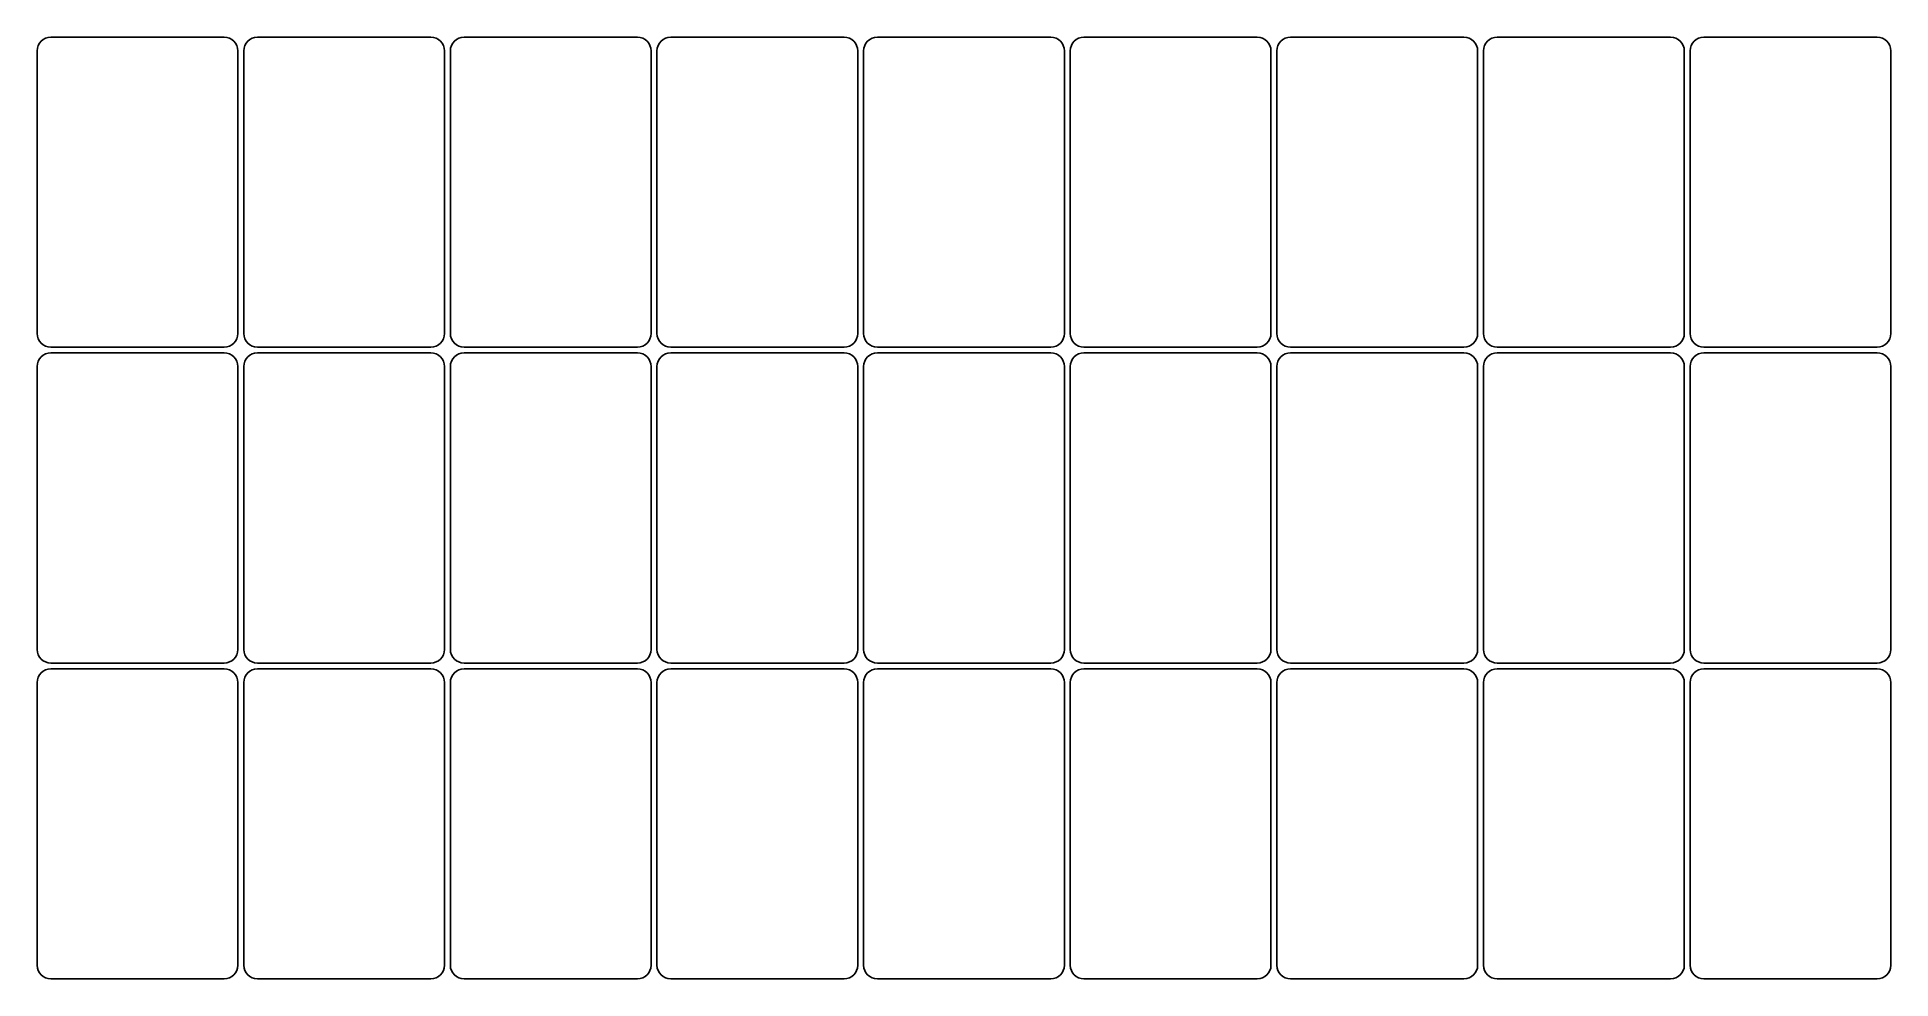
# Model space of a CAD drawing. Header units: millimetres. Extents: x 13 to 419, y -243 to -36.
import ezdxf

# ---------------------------------------------------------------- set-up
doc = ezdxf.new("R2010")
doc.units = ezdxf.units.MM

msp = doc.modelspace()

# ---------------------------------------------------------------- linework, layer by layer
for p, q in [((53.7, -36.41), (15.7, -36.41)), ((99, -36.41), (61, -36.41)), ((144.29, -36.41), (106.29, -36.41)), ((189.59, -36.41), (151.59, -36.41)), ((234.89, -36.41), (196.89, -36.41)), ((280.18, -36.41), (242.18, -36.41)), ((325.48, -36.41), (287.48, -36.41)), ((370.78, -36.41), (332.78, -36.41)), ((416.07, -36.41), (378.07, -36.41)), ((12.7, -39.41), (12.7, -101.41)), ((56.7, -101.41), (56.7, -39.41)), ((58, -39.41), (58, -101.41)), ((102, -101.41), (102, -39.41)), ((103.29, -39.41), (103.29, -101.41)), ((147.29, -101.41), (147.29, -39.41)), ((148.59, -39.41), (148.59, -101.41)), ((192.59, -101.41), (192.59, -39.41)), ((193.89, -39.41), (193.89, -101.41)), ((237.89, -101.41), (237.89, -39.41)), ((239.18, -39.41), (239.18, -101.41)), ((283.18, -101.41), (283.18, -39.41)), ((284.48, -39.41), (284.48, -101.41)), ((328.48, -101.41), (328.48, -39.41)), ((329.78, -39.41), (329.78, -101.41)), ((373.78, -101.41), (373.78, -39.41)), ((375.07, -39.41), (375.07, -101.41)), ((419.07, -101.41), (419.07, -39.41)), ((15.7, -104.41), (53.7, -104.41)), ((61, -104.41), (99, -104.41)), ((106.29, -104.41), (144.29, -104.41)), ((151.59, -104.41), (189.59, -104.41)), ((196.89, -104.41), (234.89, -104.41)), ((242.18, -104.41), (280.18, -104.41)), ((287.48, -104.41), (325.48, -104.41)), ((332.78, -104.41), (370.78, -104.41)), ((378.07, -104.41), (416.07, -104.41)), ((12.7, -108.66), (12.7, -170.66)), ((53.7, -105.66), (15.7, -105.66)), ((56.7, -170.66), (56.7, -108.66)), ((58, -108.66), (58, -170.66)), ((99, -105.66), (61, -105.66)), ((102, -170.66), (102, -108.66)), ((103.29, -108.66), (103.29, -170.66)), ((144.29, -105.66), (106.29, -105.66)), ((147.29, -170.66), (147.29, -108.66)), ((148.59, -108.66), (148.59, -170.66)), ((189.59, -105.66), (151.59, -105.66)), ((192.59, -170.66), (192.59, -108.66)), ((193.89, -108.66), (193.89, -170.66)), ((234.89, -105.66), (196.89, -105.66)), ((237.89, -170.66), (237.89, -108.66)), ((239.18, -108.66), (239.18, -170.66)), ((280.18, -105.66), (242.18, -105.66)), ((283.18, -170.66), (283.18, -108.66)), ((284.48, -108.66), (284.48, -170.66)), ((325.48, -105.66), (287.48, -105.66)), ((328.48, -170.66), (328.48, -108.66)), ((329.78, -108.66), (329.78, -170.66)), ((370.78, -105.66), (332.78, -105.66)), ((373.78, -170.66), (373.78, -108.66)), ((375.07, -108.66), (375.07, -170.66)), ((416.07, -105.66), (378.07, -105.66)), ((419.07, -170.66), (419.07, -108.66)), ((15.7, -173.66), (53.7, -173.66)), ((61, -173.66), (99, -173.66)), ((106.29, -173.66), (144.29, -173.66)), ((151.59, -173.66), (189.59, -173.66)), ((196.89, -173.66), (234.89, -173.66)), ((242.18, -173.66), (280.18, -173.66)), ((287.48, -173.66), (325.48, -173.66)), ((332.78, -173.66), (370.78, -173.66)), ((378.07, -173.66), (416.07, -173.66)), ((12.7, -177.92), (12.7, -239.92)), ((53.7, -174.92), (15.7, -174.92)), ((56.7, -239.92), (56.7, -177.92)), ((58, -177.92), (58, -239.92)), ((99, -174.92), (61, -174.92)), ((102, -239.92), (102, -177.92)), ((103.29, -177.92), (103.29, -239.92)), ((144.29, -174.92), (106.29, -174.92)), ((147.29, -239.92), (147.29, -177.92)), ((148.59, -177.92), (148.59, -239.92)), ((189.59, -174.92), (151.59, -174.92)), ((192.59, -239.92), (192.59, -177.92)), ((193.89, -177.92), (193.89, -239.92)), ((234.89, -174.92), (196.89, -174.92)), ((237.89, -239.92), (237.89, -177.92)), ((239.18, -177.92), (239.18, -239.92)), ((280.18, -174.92), (242.18, -174.92)), ((283.18, -239.92), (283.18, -177.92)), ((284.48, -177.92), (284.48, -239.92)), ((325.48, -174.92), (287.48, -174.92)), ((328.48, -239.92), (328.48, -177.92)), ((329.78, -177.92), (329.78, -239.92)), ((370.78, -174.92), (332.78, -174.92)), ((373.78, -239.92), (373.78, -177.92)), ((375.07, -177.92), (375.07, -239.92)), ((416.07, -174.92), (378.07, -174.92)), ((419.07, -239.92), (419.07, -177.92)), ((15.7, -242.92), (53.7, -242.92)), ((61, -242.92), (99, -242.92)), ((106.29, -242.92), (144.29, -242.92)), ((151.59, -242.92), (189.59, -242.92)), ((196.89, -242.92), (234.89, -242.92)), ((242.18, -242.92), (280.18, -242.92)), ((287.48, -242.92), (325.48, -242.92)), ((332.78, -242.92), (370.78, -242.92)), ((378.07, -242.92), (416.07, -242.92))]:
    msp.add_line(p, q)
for centre, start, end in [((15.7, -39.41), 90, 180), ((53.7, -39.41), 0, 90), ((61, -39.41), 90, 180), ((99, -39.41), 0, 90), ((106.29, -39.41), 90, 180), ((144.29, -39.41), 0, 90), ((151.59, -39.41), 90, 180), ((189.59, -39.41), 0, 90), ((196.89, -39.41), 90, 180), ((234.89, -39.41), 0, 90), ((242.18, -39.41), 90, 180), ((280.18, -39.41), 0, 90), ((287.48, -39.41), 90, 180), ((325.48, -39.41), 0, 90), ((332.78, -39.41), 90, 180), ((370.78, -39.41), 0, 90), ((378.07, -39.41), 90, 180), ((416.07, -39.41), 0, 90), ((15.7, -101.41), 180, 270), ((53.7, -101.41), 270, 360), ((61, -101.41), 180, 270), ((99, -101.41), 270, 360), ((106.29, -101.41), 180, 270), ((144.29, -101.41), 270, 360), ((151.59, -101.41), 180, 270), ((189.59, -101.41), 270, 360), ((196.89, -101.41), 180, 270), ((234.89, -101.41), 270, 360), ((242.18, -101.41), 180, 270), ((280.18, -101.41), 270, 360), ((287.48, -101.41), 180, 270), ((325.48, -101.41), 270, 360), ((332.78, -101.41), 180, 270), ((370.78, -101.41), 270, 360), ((378.07, -101.41), 180, 270), ((416.07, -101.41), 270, 360), ((15.7, -108.66), 90, 180), ((53.7, -108.66), 0, 90), ((61, -108.66), 90, 180), ((99, -108.66), 0, 90), ((106.29, -108.66), 90, 180), ((144.29, -108.66), 0, 90), ((151.59, -108.66), 90, 180), ((189.59, -108.66), 0, 90), ((196.89, -108.66), 90, 180), ((234.89, -108.66), 0, 90), ((242.18, -108.66), 90, 180), ((280.18, -108.66), 0, 90), ((287.48, -108.66), 90, 180), ((325.48, -108.66), 0, 90), ((332.78, -108.66), 90, 180), ((370.78, -108.66), 0, 90), ((378.07, -108.66), 90, 180), ((416.07, -108.66), 0, 90), ((15.7, -170.66), 180, 270), ((53.7, -170.66), 270, 360), ((61, -170.66), 180, 270), ((99, -170.66), 270, 360), ((106.29, -170.66), 180, 270), ((144.29, -170.66), 270, 360), ((151.59, -170.66), 180, 270), ((189.59, -170.66), 270, 360), ((196.89, -170.66), 180, 270), ((234.89, -170.66), 270, 360), ((242.18, -170.66), 180, 270), ((280.18, -170.66), 270, 360), ((287.48, -170.66), 180, 270), ((325.48, -170.66), 270, 360), ((332.78, -170.66), 180, 270), ((370.78, -170.66), 270, 360), ((378.07, -170.66), 180, 270), ((416.07, -170.66), 270, 360), ((15.7, -177.92), 90, 180), ((53.7, -177.92), 0, 90), ((61, -177.92), 90, 180), ((99, -177.92), 0, 90), ((106.29, -177.92), 90, 180), ((144.29, -177.92), 0, 90), ((151.59, -177.92), 90, 180), ((189.59, -177.92), 0, 90), ((196.89, -177.92), 90, 180), ((234.89, -177.92), 0, 90), ((242.18, -177.92), 90, 180), ((280.18, -177.92), 0, 90), ((287.48, -177.92), 90, 180), ((325.48, -177.92), 0, 90), ((332.78, -177.92), 90, 180), ((370.78, -177.92), 0, 90), ((378.07, -177.92), 90, 180), ((416.07, -177.92), 0, 90), ((15.7, -239.92), 180, 270), ((53.7, -239.92), 270, 360), ((61, -239.92), 180, 270), ((99, -239.92), 270, 360), ((106.29, -239.92), 180, 270), ((144.29, -239.92), 270, 360), ((151.59, -239.92), 180, 270), ((189.59, -239.92), 270, 360), ((196.89, -239.92), 180, 270), ((234.89, -239.92), 270, 360), ((242.18, -239.92), 180, 270), ((280.18, -239.92), 270, 360), ((287.48, -239.92), 180, 270), ((325.48, -239.92), 270, 360), ((332.78, -239.92), 180, 270), ((370.78, -239.92), 270, 360), ((378.07, -239.92), 180, 270), ((416.07, -239.92), 270, 360)]:
    msp.add_arc(centre, 3, start, end)

doc.saveas('drawing.dxf')
